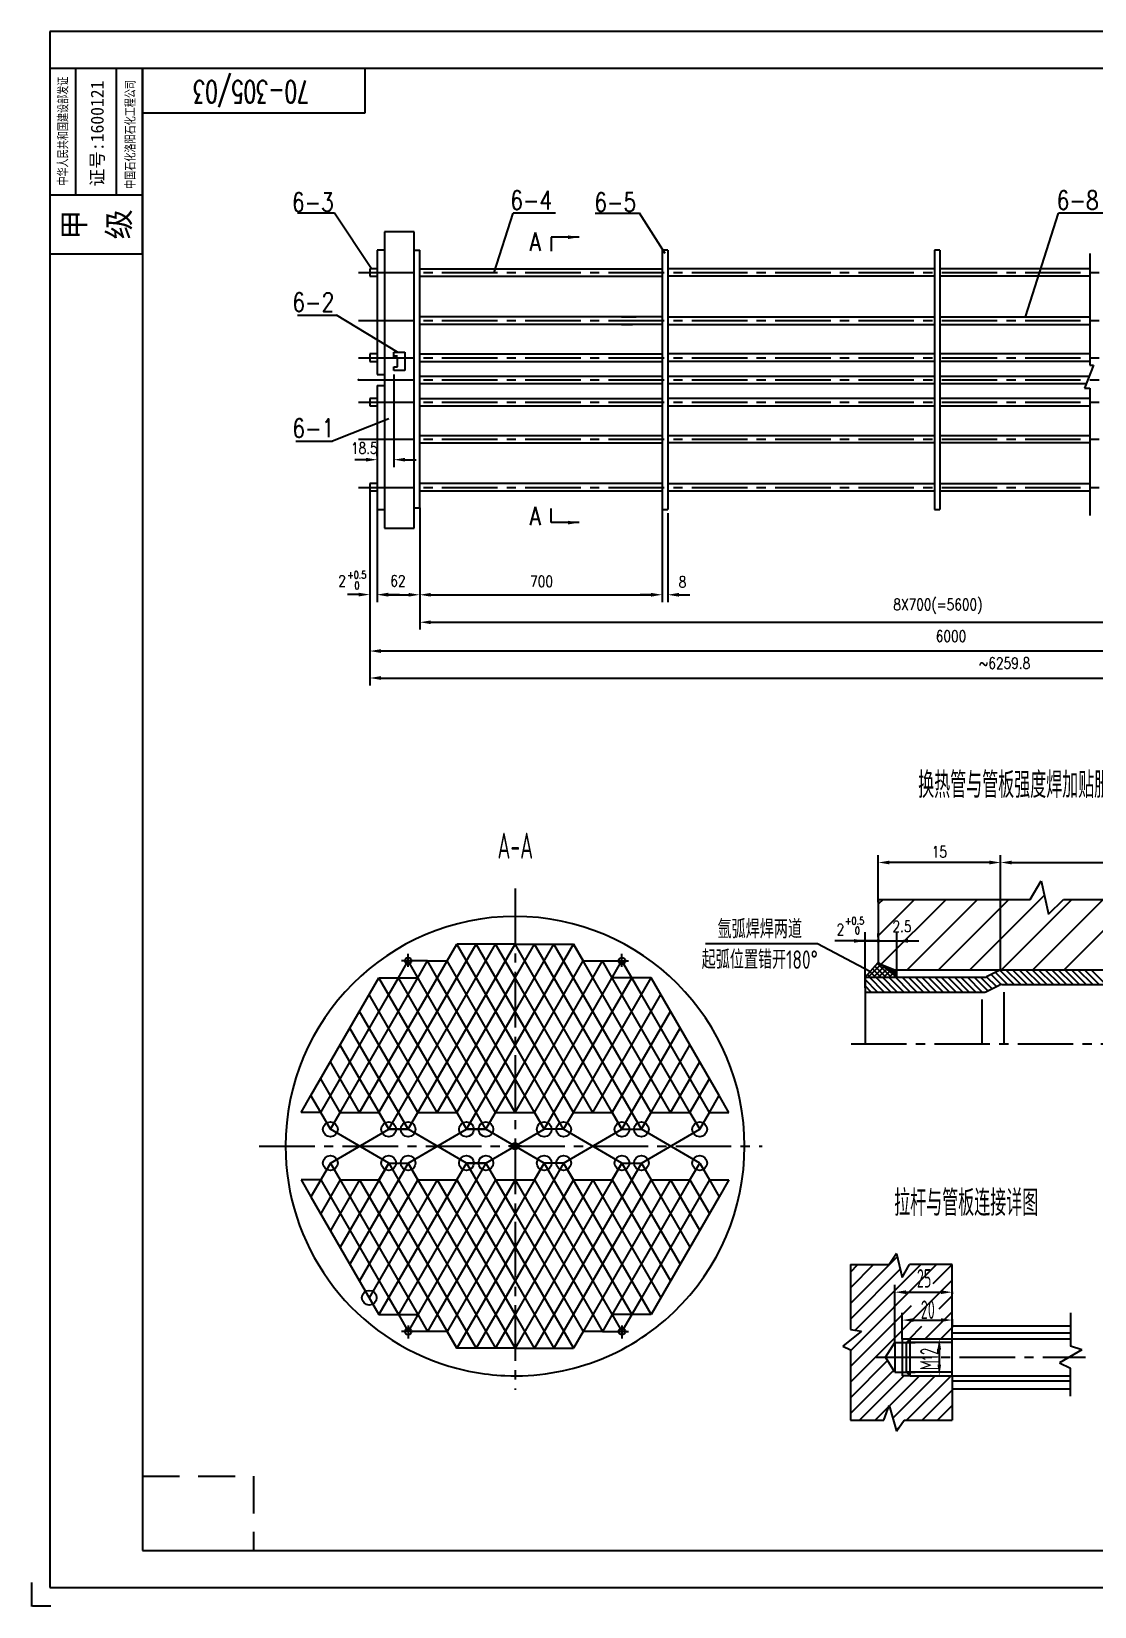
# Model space of a CAD drawing. Extents: x 61 to 809, y -2159 to 728.
# Drawn here: x 61.3 to 348.4, y -2159.3 to -1734.2 of the extents above; entities that cross this region are included whole.
import ezdxf
from ezdxf.enums import TextEntityAlignment as Align

# ---------------------------------------------------------------- set-up
doc = ezdxf.new("R2010")
doc.units = 0
doc.header["$LTSCALE"] = 20
doc.header["$MEASUREMENT"] = 0
for name, pattern in [('CENTER2', [1.125, 0.75, -0.125, 0.125, -0.125]), ('CENTERX2', [4, 2.5, -0.5, 0.5, -0.5]), ('DASHDOT', [1, 0.5, -0.25, 0, -0.25]), ('HIDDENX2', [0.75, 0.5, -0.25])]:
    doc.linetypes.add(name, pattern=pattern)
doc.layers.get('0').update_dxf_attribs({"linetype": 'CONTINUOUS'})
doc.layers.get('DEFPOINTS').update_dxf_attribs({"linetype": 'CONTINUOUS'})
for name, color, linetype in [('0010001001', 1, 'CONTINUOUS'), ('0010001002', 4, 'CENTERX2'), ('0010001004', 7, 'DASHDOT'), ('0140001001', 1, 'CONTINUOUS'), ('red', 1, 'CONTINUOUS'), ('TEXT', 3, 'CONTINUOUS'), ('THICK', 1, 'CONTINUOUS'), ('THIN', 7, 'CONTINUOUS'), ('WHITE', 7, 'CONTINUOUS'), ('YE', 2, 'CONTINUOUS')]:
    doc.layers.add(name, color=color, linetype=linetype)
doc.styles.add('CORPORATION', font='SIMHEI.TTF')
doc.styles.add('HZ', font='ascii', dxfattribs={"width": 0.65, "bigfont": 'lytxt'})
doc.styles.add('XW', font='romans', dxfattribs={"width": 0.8})
doc.dimstyles.new('1', dxfattribs={"dimtxt": 3, "dimasz": 3, "dimexe": 2, "dimexo": 0, "dimgap": 1, "dimtad": 0, "dimdec": 1, "dimzin": 0, "dimdsep": 46, "dimtxsty": 'XW', "dimcen": 0.1, "dimclrd": 7, "dimclre": 7, "dimclrt": 3, "dimadec": 0, "dimazin": 0, "dimtfac": 1, "dimtdec": 1, "dimtofl": 0, "dimtmove": 2, "dimatfit": 3, "dimfxl": 0, "dimtvp": 1.333333, "dimtolj": 1, "dimtzin": 0, "dimarcsym": 0})
doc.dimstyles.new('DIM1', dxfattribs={"dimtxt": 3, "dimasz": 3, "dimexe": 2, "dimexo": 1, "dimgap": 1, "dimtad": 0, "dimdec": 4, "dimzin": 0, "dimdsep": 46, "dimtxsty": 'XW', "dimcen": 2, "dimclrd": 7, "dimclre": 7, "dimclrt": 3, "dimadec": 0, "dimazin": 0, "dimtfac": 0.666667, "dimtdec": 4, "dimtofl": 0, "dimtmove": 2, "dimatfit": 3, "dimfxl": 0, "dimtvp": 1.333333, "dimtolj": 1, "dimtzin": 0, "dimarcsym": 0})
doc.dimstyles.new('DIM11', dxfattribs={"dimtxt": 3, "dimasz": 3, "dimexe": 2, "dimexo": 1, "dimgap": 1, "dimtad": 0, "dimdec": 3, "dimzin": 0, "dimdsep": 46, "dimtxsty": 'XW', "dimcen": 0, "dimclrd": 7, "dimclre": 7, "dimclrt": 3, "dimadec": 0, "dimazin": 0, "dimtfac": 0.666667, "dimtdec": 3, "dimtix": 1, "dimtofl": 0, "dimtmove": 2, "dimatfit": 3, "dimfxl": 0, "dimtvp": 1.333333, "dimtolj": 1, "dimtzin": 0, "dimarcsym": 0})

# ---------------------------------------------------------------- blocks, each defined once
blk = doc.blocks.new('*D14')
at = {"layer": 'DEFPOINTS', "color": 0}
for p in [(495.66, -1828.21), (152.66, -1894.04), (495.66, -1908.68)]:
    blk.add_point(p, dxfattribs=at)
at = {"layer": 'THICK', "color": 7, "lineweight": -2}
for p, q in [((495.66, -1828.21), (495.66, -1910.68)), ((152.66, -1894.04), (152.66, -1910.68)), ((155.66, -1908.68), (492.66, -1908.68))]:
    blk.add_line(p, q, dxfattribs=at)
at = {"layer": 'THICK', "color": 7}
for points in [[(155.66, -1908.18), (155.66, -1909.18), (152.66, -1908.68)], [(492.66, -1908.18), (492.66, -1909.18), (495.66, -1908.68)]]:
    blk.add_solid(points, dxfattribs=at)
at = {"layer": 'THICK', "color": 3, "insert": (324.16, -1904.68), "char_height": 3, "attachment_point": 5, "style": 'XW'}
blk.add_mtext('\\A1;~6259.8', dxfattribs=at)
blk = doc.blocks.new('*D15')
at = {"layer": 'DEFPOINTS', "color": 0}
for p in [(466.66, -1860.21), (152.66, -1873.19), (152.66, -1901.4)]:
    blk.add_point(p, dxfattribs=at)
at = {"layer": 'THICK', "color": 7, "lineweight": -2}
for p, q in [((466.66, -1860.21), (466.66, -1903.4)), ((152.66, -1873.19), (152.66, -1903.4)), ((463.66, -1901.4), (155.66, -1901.4))]:
    blk.add_line(p, q, dxfattribs=at)
at = {"layer": 'THICK', "color": 7}
for points in [[(155.66, -1900.9), (155.66, -1901.9), (152.66, -1901.4)], [(463.66, -1900.9), (463.66, -1901.9), (466.66, -1901.4)]]:
    blk.add_solid(points, dxfattribs=at)
at = {"layer": 'THICK', "color": 3, "insert": (309.66, -1897.4), "char_height": 3, "attachment_point": 5, "style": 'XW'}
blk.add_mtext('\\A1;6000', dxfattribs=at)
blk = doc.blocks.new('*D16')
at = {"layer": 'DEFPOINTS', "color": 0}
for p in [(159.16, -1825.71), (154.66, -1849.75), (154.66, -1849.81)]:
    blk.add_point(p, dxfattribs=at)
at = {"layer": 'THICK', "color": 7, "lineweight": -2}
for p, q in [((159.16, -1826.71), (159.16, -1851.75)), ((154.66, -1848.81), (154.66, -1847.75)), ((151.66, -1849.75), (148.66, -1849.75)), ((162.16, -1849.75), (165.16, -1849.75))]:
    blk.add_line(p, q, dxfattribs=at)
at = {"layer": 'THICK', "color": 7}
for points in [[(151.66, -1849.25), (151.66, -1850.25), (154.66, -1849.75)], [(162.16, -1849.25), (162.16, -1850.25), (159.16, -1849.75)]]:
    blk.add_solid(points, dxfattribs=at)
at = {"layer": 'THICK', "color": 3, "insert": (151.19, -1846.64), "char_height": 3, "attachment_point": 5, "style": 'XW'}
blk.add_mtext('\\A1;18.5', dxfattribs=at)
blk = doc.blocks.new('*D17')
at = {"layer": 'DEFPOINTS', "color": 0}
for p in [(166.16, -1862.71), (231.66, -1863.21), (231.66, -1886.21)]:
    blk.add_point(p, dxfattribs=at)
at = {"layer": 'THIN', "color": 7, "lineweight": -2}
for p, q in [((166.16, -1862.71), (166.16, -1888.21)), ((231.66, -1863.21), (231.66, -1888.21)), ((169.16, -1886.21), (228.66, -1886.21))]:
    blk.add_line(p, q, dxfattribs=at)
at = {"layer": 'THIN', "color": 7}
for points in [[(169.16, -1885.71), (169.16, -1886.71), (166.16, -1886.21)], [(228.66, -1885.71), (228.66, -1886.71), (231.66, -1886.21)]]:
    blk.add_solid(points, dxfattribs=at)
at = {"layer": 'THIN', "color": 3, "insert": (199.08, -1882.6), "char_height": 3, "attachment_point": 5, "style": 'XW'}
blk.add_mtext('\\A1;700', dxfattribs=at)
blk = doc.blocks.new('*D18')
at = {"layer": 'DEFPOINTS', "color": 0}
for p in [(152.66, -1858.21), (154.66, -1863.21), (152.66, -1886.16)]:
    blk.add_point(p, dxfattribs=at)
at = {"layer": 'THIN', "color": 7, "lineweight": -2}
for p, q in [((152.66, -1858.21), (152.66, -1888.16)), ((154.66, -1863.21), (154.66, -1888.16)), ((149.66, -1886.16), (146.66, -1886.16)), ((157.66, -1886.16), (160.66, -1886.16))]:
    blk.add_line(p, q, dxfattribs=at)
at = {"layer": 'THIN', "color": 7}
for points in [[(149.66, -1885.66), (149.66, -1886.66), (152.66, -1886.16)], [(157.66, -1885.66), (157.66, -1886.66), (154.66, -1886.16)]]:
    blk.add_solid(points, dxfattribs=at)
at = {"layer": 'THIN', "color": 3, "insert": (145.19, -1882.47), "char_height": 3, "attachment_point": 5, "style": 'XW'}
blk.add_mtext('\\A1;2', dxfattribs=at)
blk = doc.blocks.new('*D19')
at = {"layer": 'DEFPOINTS', "color": 0}
for p in [(154.66, -1863.21), (166.16, -1862.71), (166.16, -1886.21)]:
    blk.add_point(p, dxfattribs=at)
at = {"layer": 'THIN', "color": 7, "lineweight": -2}
for p, q in [((154.66, -1863.21), (154.66, -1888.21)), ((166.16, -1862.71), (166.16, -1888.21)), ((157.66, -1886.21), (163.16, -1886.21))]:
    blk.add_line(p, q, dxfattribs=at)
at = {"layer": 'THIN', "color": 7}
for points in [[(157.66, -1885.71), (157.66, -1886.71), (154.66, -1886.21)], [(163.16, -1885.71), (163.16, -1886.71), (166.16, -1886.21)]]:
    blk.add_solid(points, dxfattribs=at)
at = {"layer": 'THIN', "color": 3, "insert": (160.28, -1882.47), "char_height": 3, "attachment_point": 5, "style": 'XW'}
blk.add_mtext('\\A1;62', dxfattribs=at)
blk = doc.blocks.new('*D3')
at = {"layer": 'DEFPOINTS', "color": 0}
for p in [(446.66, -1884.32), (166.16, -1888.21), (446.66, -1893.63)]:
    blk.add_point(p, dxfattribs=at)
at = {"layer": 'THIN', "color": 7, "lineweight": -2}
for p, q in [((446.66, -1884.32), (446.66, -1895.63)), ((166.16, -1888.21), (166.16, -1895.63)), ((169.16, -1893.63), (443.66, -1893.63))]:
    blk.add_line(p, q, dxfattribs=at)
at = {"layer": 'THIN', "color": 7}
for points in [[(169.16, -1893.13), (169.16, -1894.13), (166.16, -1893.63)], [(443.66, -1893.13), (443.66, -1894.13), (446.66, -1893.63)]]:
    blk.add_solid(points, dxfattribs=at)
at = {"layer": 'THIN', "color": 3, "insert": (306.12, -1889.34), "char_height": 3, "attachment_point": 5, "style": 'XW'}
blk.add_mtext('\\A1;8X700(=5600)', dxfattribs=at)
blk = doc.blocks.new('*D4')
at = {"color": 7, "linetype": 'Continuous', "lineweight": -2}
for p, q in [((290.03, -1969.17), (290.03, -1956.48)), ((320.03, -1958.48), (293.03, -1958.48)), ((323.03, -1967.44), (323.03, -1956.48))]:
    blk.add_line(p, q, dxfattribs=at)
at = {"color": 7, "linetype": 'Continuous'}
for points in [[(293.03, -1957.98), (293.03, -1958.98), (290.03, -1958.48)], [(320.03, -1957.98), (320.03, -1958.98), (323.03, -1958.48)]]:
    blk.add_solid(points, dxfattribs=at)
at = {"layer": 'DEFPOINTS', "color": 0, "linetype": 'Continuous'}
for p in [(290.03, -1958.48), (290.03, -1970.17), (323.03, -1968.44)]:
    blk.add_point(p, dxfattribs=at)
at = {"color": 3, "linetype": 'Continuous', "insert": (306.53, -1955.6), "char_height": 3, "attachment_point": 5, "style": 'XW'}
blk.add_mtext('\\A1;15', dxfattribs=at)
blk = doc.blocks.new('*D5')
at = {"color": 7, "linetype": 'Continuous', "lineweight": -2}
for p, q in [((323.03, -1967.44), (323.03, -1956.48)), ((326.03, -1958.48), (382.03, -1958.48)), ((385.03, -1967.44), (385.03, -1956.48))]:
    blk.add_line(p, q, dxfattribs=at)
at = {"color": 7, "linetype": 'Continuous'}
for points in [[(326.03, -1957.98), (326.03, -1958.98), (323.03, -1958.48)], [(382.03, -1957.98), (382.03, -1958.98), (385.03, -1958.48)]]:
    blk.add_solid(points, dxfattribs=at)
at = {"layer": 'DEFPOINTS', "color": 0, "linetype": 'Continuous'}
for p in [(385.03, -1958.48), (323.03, -1968.44), (385.03, -1968.44)]:
    blk.add_point(p, dxfattribs=at)
blk = doc.blocks.new('*D22')
at = {"layer": 'DEFPOINTS', "color": 0}
for p in [(231.66, -1863.21), (233.16, -1863.21), (231.66, -1886.21)]:
    blk.add_point(p, dxfattribs=at)
at = {"layer": 'THIN', "color": 7, "lineweight": -2}
for p, q in [((231.66, -1864.21), (231.66, -1888.21)), ((233.16, -1864.21), (233.16, -1888.21)), ((228.66, -1886.21), (225.66, -1886.21)), ((236.16, -1886.21), (239.16, -1886.21))]:
    blk.add_line(p, q, dxfattribs=at)
at = {"layer": 'THIN', "color": 7}
for points in [[(228.66, -1885.71), (228.66, -1886.71), (231.66, -1886.21)], [(236.16, -1885.71), (236.16, -1886.71), (233.16, -1886.21)]]:
    blk.add_solid(points, dxfattribs=at)
at = {"layer": 'THIN', "color": 3, "insert": (237.15, -1882.75), "char_height": 3, "attachment_point": 5, "style": 'XW'}
blk.add_mtext('\\A1;8', dxfattribs=at)
blk = doc.blocks.new('A$C767E1CDE')
for p, q in [((7, 15.92), (7, 50)), ((18, 15.92), (18, 50)), ((0, 15.92), (25, 15.92))]:
    blk.add_line(p, q)
blk.add_lwpolyline([(25, 50), (0, 50), (0, 0), (25, 0)], close=True)
at = {"style": 'CORPORATION', "width": 0.7}
for s, p in [('中华人民共和国建设部发证', (4.7, 18.42)), ('中国石化洛阳石化工程公司', (22.87, 17.52))]:
    blk.add_text(s, height=2.5, rotation=90, dxfattribs=at).set_placement(p)
at = {"style": 'CORPORATION'}
for s, height, p in [('证号:1600121', 3.5, (14.49, 18.16)), ('甲', 6, (9.47, 3.74)), ('级', 6, (21.58, 3.87))]:
    blk.add_text(s, height=height, rotation=90, dxfattribs=at).set_placement(p)
blk = doc.blocks.new('章')
blk.add_blockref('A$C767E1CDE', (-25, -50))

msp = doc.modelspace()

# ---------------------------------------------------------------- linework, layer by layer
at = {"color": 7, "linetype": 'ByBlock'}
for p, q in [((155.1587, -2025.95542), (181.4087, -1980.48909)), ((157.7837, -2030.50205), (186.6587, -1980.48909)), ((163.0337, -2030.50205), (191.9087, -1980.48909)), ((173.5337, -1985.03572), (176.1587, -1980.48909)), ((191.9087, -2007.76889), (176.1587, -1980.48909)), ((191.9087, -1998.67562), (181.4087, -1980.48909)), ((191.9087, -1989.58235), (186.6587, -1980.48909)), ((191.9087, -2007.76889), (207.6587, -1980.48909)), ((191.9087, -1998.67562), (202.4087, -1980.48909)), ((220.7837, -2030.50205), (191.9087, -1980.48909)), ((191.9087, -1989.58235), (197.1587, -1980.48909)), ((226.0337, -2030.50205), (197.1587, -1980.48909)), ((228.6587, -2025.95542), (202.4087, -1980.48909)), ((210.2837, -1985.03572), (207.6587, -1980.48909)), ((283.438, -1979.64713), (278.29984, -1979.64713)), ((290.02884, -1979.64713), (284.02884, -1979.64713)), ((290.02884, -1978.64713), (290.02884, -1977.64713)), ((295.02884, -1979.64713), (298.02884, -1979.64713)), ((298.00848, -1979.64713), (301.00848, -1979.64713)), ((149.9087, -2025.95542), (173.5337, -1985.03572)), ((160.4087, -1989.58235), (163.0337, -1985.03572)), ((186.6587, -2025.95542), (163.0337, -1985.03572)), ((168.2837, -1985.03572), (163.0337, -1985.03572)), ((170.9087, -1989.58235), (168.2837, -1985.03572)), ((191.9087, -2016.86215), (173.5337, -1985.03572)), ((191.9087, -2016.86215), (210.2837, -1985.03572)), ((197.1587, -2025.95542), (220.7837, -1985.03572)), ((233.9087, -2025.95542), (210.2837, -1985.03572)), ((212.9087, -1989.58235), (215.5337, -1985.03572)), ((215.5337, -1985.03572), (220.7837, -1985.03572)), ((223.4087, -1989.58235), (220.7837, -1985.03572)), ((144.6587, -2025.95542), (165.6587, -1989.58235)), ((176.1587, -2025.95542), (155.1587, -1989.58235)), ((157.7837, -1994.12899), (160.4087, -1989.58235)), ((184.0337, -2030.50205), (160.4087, -1989.58235)), ((191.9087, -2025.95542), (170.9087, -1989.58235)), ((170.9087, -2025.95542), (191.9087, -1989.58235)), ((212.9087, -2025.95542), (191.9087, -1989.58235)), ((191.9087, -2025.95542), (212.9087, -1989.58235)), ((199.7837, -2030.50205), (223.4087, -1989.58235)), ((207.6587, -2025.95542), (228.6587, -1989.58235)), ((239.1587, -2025.95542), (218.1587, -1989.58235)), ((226.0337, -1994.12899), (223.4087, -1989.58235)), ((139.4087, -2025.95542), (157.7837, -1994.12899)), ((170.9087, -2025.95542), (152.5337, -1994.12899)), ((212.9087, -2025.95542), (231.2837, -1994.12899)), ((244.4087, -2025.95542), (226.0337, -1994.12899)), ((165.6587, -2025.95542), (149.9087, -1998.67562)), ((176.1587, -2025.95542), (191.9087, -1998.67562)), ((207.6587, -2025.95542), (191.9087, -1998.67562)), ((218.1587, -2025.95542), (233.9087, -1998.67562)), ((163.0337, -2030.50205), (147.2837, -2003.22225)), ((220.7837, -2030.50205), (236.5337, -2003.22225)), ((157.7837, -2030.50205), (144.6587, -2007.76889)), ((178.7837, -2030.50205), (191.9087, -2007.76889)), ((205.0337, -2030.50205), (191.9087, -2007.76889)), ((226.0337, -2030.50205), (239.1587, -2007.76889)), ((149.9087, -2025.95542), (142.0337, -2012.31552)), ((233.9087, -2025.95542), (241.7837, -2012.31552)), ((144.6587, -2025.95542), (139.4087, -2016.86215)), ((184.0337, -2030.50205), (191.9087, -2016.86215)), ((199.7837, -2030.50205), (191.9087, -2016.86215)), ((239.1587, -2025.95542), (244.4087, -2016.86215)), ((139.4087, -2025.95542), (136.7837, -2021.40879)), ((244.4087, -2025.95542), (247.0337, -2021.40879)), ((157.7837, -2039.59532), (142.0337, -2030.50205)), ((142.0337, -2039.59532), (157.7837, -2030.50205)), ((178.7837, -2039.59532), (163.0337, -2030.50205)), ((163.0337, -2039.59532), (178.7837, -2030.50205)), ((199.7837, -2039.59532), (184.0337, -2030.50205)), ((184.0337, -2039.59532), (199.7837, -2030.50205)), ((220.7837, -2039.59532), (205.0337, -2030.50205)), ((205.0337, -2039.59532), (220.7837, -2030.50205)), ((241.7837, -2039.59532), (226.0337, -2030.50205)), ((226.0337, -2039.59532), (241.7837, -2030.50205)), ((157.7837, -2039.59532), (144.6587, -2062.32849)), ((163.0337, -2039.59532), (147.2837, -2066.87512)), ((157.7837, -2039.59532), (186.6587, -2089.60829)), ((184.0337, -2039.59532), (160.4087, -2080.51502)), ((163.0337, -2039.59532), (191.9087, -2089.60829)), ((178.7837, -2039.59532), (191.9087, -2062.32849)), ((205.0337, -2039.59532), (191.9087, -2062.32849)), ((220.7837, -2039.59532), (191.9087, -2089.60829)), ((226.0337, -2039.59532), (197.1587, -2089.60829)), ((199.7837, -2039.59532), (223.4087, -2080.51502)), ((205.0337, -2039.59532), (228.6587, -2080.51502)), ((220.7837, -2039.59532), (236.5337, -2066.87512)), ((226.0337, -2039.59532), (239.1587, -2062.32849)), ((139.4087, -2044.14195), (136.7837, -2048.68859)), ((144.6587, -2044.14195), (139.4087, -2053.23522)), ((139.4087, -2044.14195), (157.7837, -2075.96839)), ((149.9087, -2044.14195), (142.0337, -2057.78185)), ((144.6587, -2044.14195), (165.6587, -2080.51502)), ((149.9087, -2044.14195), (149.9087, -2044.14195)), ((149.9087, -2044.14195), (173.5337, -2085.06165)), ((165.6587, -2044.14195), (149.9087, -2071.42175)), ((170.9087, -2044.14195), (152.5337, -2075.96839)), ((176.1587, -2044.14195), (155.1587, -2080.51502)), ((155.1587, -2044.14195), (181.4087, -2089.60829)), ((186.6587, -2044.14195), (163.0337, -2085.06165)), ((170.9087, -2044.14195), (191.9087, -2080.51502)), ((191.9087, -2044.14195), (170.9087, -2080.51502)), ((176.1587, -2044.14195), (191.9087, -2071.42175)), ((186.6587, -2044.14195), (191.9087, -2053.23522)), ((197.1587, -2044.14195), (191.9087, -2053.23522)), ((207.6587, -2044.14195), (191.9087, -2071.42175)), ((191.9087, -2044.14195), (212.9087, -2080.51502)), ((212.9087, -2044.14195), (191.9087, -2080.51502)), ((197.14482, -2044.14195), (220.7837, -2085.06165)), ((228.6587, -2044.14195), (202.4087, -2089.60829)), ((233.9087, -2044.14195), (210.2837, -2085.06165)), ((212.9087, -2044.14195), (231.2837, -2075.96839)), ((218.1587, -2044.14195), (233.9087, -2071.42175)), ((239.1587, -2044.14195), (218.1587, -2080.51502)), ((244.4087, -2044.14195), (226.0337, -2075.96839)), ((233.9087, -2044.14195), (241.7837, -2057.78185)), ((239.1587, -2044.14195), (244.4087, -2053.23522)), ((244.4087, -2044.14195), (247.0337, -2048.68859)), ((191.9087, -2053.23522), (173.5337, -2085.06165)), ((191.9087, -2053.23522), (210.2837, -2085.06165)), ((191.9087, -2062.32849), (176.1587, -2089.60829)), ((191.9087, -2062.32849), (207.6587, -2089.60829)), ((191.9087, -2071.42175), (181.4087, -2089.60829)), ((191.9087, -2071.42175), (202.4087, -2089.60829)), ((157.7837, -2075.96839), (160.4087, -2080.51502)), ((226.0337, -2075.96839), (223.4087, -2080.51502)), ((160.4087, -2080.51502), (163.0337, -2085.06165)), ((170.9087, -2080.51502), (168.2837, -2085.06165)), ((186.6587, -2089.60829), (191.9087, -2080.51502)), ((197.1587, -2089.60829), (191.9087, -2080.51502)), ((212.9087, -2080.51502), (215.5337, -2085.06165)), ((223.4087, -2080.51502), (220.7837, -2085.06165)), ((168.2837, -2085.06165), (163.0337, -2085.06165)), ((173.5337, -2085.06165), (168.2837, -2085.06165)), ((173.5337, -2085.06165), (176.1587, -2089.60829)), ((210.2837, -2085.06165), (207.6587, -2089.60829)), ((215.5337, -2085.06165), (220.7837, -2085.06165))]:
    msp.add_line(p, q, dxfattribs=at)
at = {"color": 0}
for p, q in [((291.60056, -1993.43722), (287.60056, -1989.43722)), ((293.36832, -1993.43722), (289.36832, -1989.43722)), ((295.13609, -1993.43722), (291.13609, -1989.43722)), ((296.90386, -1993.43722), (292.90386, -1989.43722)), ((298.67162, -1993.43722), (294.67162, -1989.43722)), ((300.43939, -1993.43722), (296.43939, -1989.43722)), ((302.20716, -1993.43722), (298.20716, -1989.43722)), ((303.97492, -1993.43722), (299.97492, -1989.43722)), ((305.74269, -1993.43722), (301.74269, -1989.43722)), ((307.51046, -1993.43722), (303.51046, -1989.43722)), ((309.27822, -1993.43722), (305.27822, -1989.43722)), ((311.04599, -1993.43722), (307.04599, -1989.43722)), ((312.81376, -1993.43722), (308.81376, -1989.43722)), ((314.58153, -1993.43722), (310.58153, -1989.43722)), ((316.34929, -1993.43722), (312.34929, -1989.43722)), ((318.11706, -1993.43722), (314.11706, -1989.43722)), ((319.5995, -1993.15189), (315.88483, -1989.43722)), ((320.77801, -1992.56263), (317.65259, -1989.43722)), ((321.95652, -1991.97338), (319.28985, -1989.30671)), ((323.20134, -1991.45043), (320.46836, -1988.71746)), ((324.95589, -1991.43722), (321.64687, -1988.1282)), ((326.72366, -1991.43722), (322.82541, -1987.53897)), ((328.49143, -1991.43722), (324.49143, -1987.43722)), ((330.25919, -1991.43722), (326.25919, -1987.43722)), ((332.02696, -1991.43722), (328.02696, -1987.43722)), ((333.79473, -1991.43722), (329.79473, -1987.43722)), ((335.5625, -1991.43722), (331.5625, -1987.43722)), ((337.33026, -1991.43722), (333.33026, -1987.43722)), ((339.09803, -1991.43722), (335.09803, -1987.43722)), ((340.8658, -1991.43722), (336.8658, -1987.43722)), ((342.63356, -1991.43722), (338.63356, -1987.43722)), ((344.40133, -1991.43722), (340.40133, -1987.43722)), ((346.1691, -1991.43722), (342.1691, -1987.43722)), ((347.93686, -1991.43722), (343.93686, -1987.43722)), ((349.70463, -1991.43722), (345.70463, -1987.43722)), ((351.4724, -1991.43722), (347.4724, -1987.43722)), ((289.83279, -1993.43722), (286.438, -1990.04243)), ((288.06502, -1993.43722), (286.438, -1991.8102))]:
    msp.add_line(p, q, dxfattribs=at)
at = {"color": 7, "linetype": 'ByBlock'}
for points in [[(283.438, -1979.14713), (283.438, -1980.14713), (286.438, -1979.64713)], [(298.00848, -1979.14713), (298.00848, -1980.14713), (295.00848, -1979.64713)]]:
    msp.add_solid(points, dxfattribs=at)
at = {"layer": '0010001001', "color": 7}
for p, q in [((323.02884, -1987.31222), (323.02884, -1956.47521)), ((331.02884, -1968.43722), (334.02884, -1963.43722)), ((334.02884, -1963.43722), (336.02884, -1972.43722)), ((314.774, -1987.43722), (334.89159, -1967.31963)), ((290.02884, -1968.43722), (331.02884, -1968.43722)), ((291.3476, -1968.43722), (290.02884, -1969.75598)), ((290.02884, -1978.24126), (299.83288, -1968.43722)), ((308.31816, -1968.43722), (290.74513, -1986.01025)), ((297.80344, -1987.43722), (316.80344, -1968.43722)), ((325.28872, -1968.43722), (306.28872, -1987.43722)), ((342.25928, -1968.43722), (323.25928, -1987.43722)), ((331.74456, -1987.43722), (350.74456, -1968.43722)), ((336.02884, -1972.43722), (340.02884, -1968.43722)), ((340.02884, -1968.43722), (390.02884, -1968.43722)), ((359.22985, -1968.43722), (340.22985, -1987.43722)), ((286.438, -1992.31222), (286.438, -1977.31222)), ((295.02884, -1989.31222), (295.02884, -1977.31222)), ((287.10699, -1988.692), (287.85221, -1989.43722)), ((290.722, -1985.99175), (287.27653, -1989.43722)), ((289.26643, -1989.43722), (287.77598, -1987.94678)), ((288.44498, -1987.20156), (290.68064, -1989.43722)), ((288.69074, -1989.43722), (291.50767, -1986.62029)), ((292.09485, -1989.43722), (289.11397, -1986.45633)), ((289.71697, -1985.64513), (293.50907, -1989.43722)), ((292.29335, -1987.24883), (290.10495, -1989.43722)), ((291.51917, -1989.43722), (293.07902, -1987.87737)), ((293.86469, -1988.50591), (292.93338, -1989.43722)), ((294.3476, -1989.43722), (294.65037, -1989.13445)), ((294.92328, -1989.43722), (294.50106, -1989.015))]:
    msp.add_line(p, q, dxfattribs=at)
at = {"layer": '0010001001', "color": 1}
for p, q in [((290.02884, -1968.43722), (290.02884, -1985.43722)), ((286.438, -1989.43722), (290.02884, -1985.43722)), ((286.438, -1989.43722), (318.79277, -1989.43722)), ((286.438, -1989.43722), (286.438, -2007.43722)), ((290.02884, -1985.43722), (295.02884, -1989.43722)), ((292.52884, -1987.43722), (388.02884, -1987.43722)), ((322.81769, -1987.54279), (319.23998, -1989.33165)), ((286.438, -1993.43722), (318.79277, -1993.43722)), ((319.23998, -1993.33165), (322.691, -1991.60614)), ((323.40654, -1991.43722), (385.54439, -1991.43722)), ((324.02884, -2007.43722), (324.02884, -1993.43722)), ((318.02884, -1995.43722), (318.02884, -2007.43722))]:
    msp.add_line(p, q, dxfattribs=at)
at = {"layer": '0010001001'}
for p, q in [((191.9087, -1980.48909), (176.1587, -1980.48909)), ((191.9087, -1980.48909), (207.6587, -1980.48909)), ((207.6587, -1980.48909), (210.2837, -1985.03572)), ((165.6587, -1989.58235), (168.2837, -1985.03572)), ((165.6587, -1989.58235), (168.2837, -1985.03572)), ((210.2837, -1985.03572), (215.5337, -1985.03572)), ((218.1587, -1989.58235), (215.5337, -1985.03572)), ((136.7837, -2021.40879), (155.1587, -1989.58235)), ((155.1587, -1989.58235), (165.6587, -1989.58235)), ((160.4087, -1989.58235), (165.6587, -1989.58235)), ((228.6587, -1989.58235), (218.1587, -1989.58235)), ((247.0337, -2021.40879), (228.6587, -1989.58235)), ((142.0337, -2030.50205), (139.4087, -2025.95542)), ((142.0337, -2030.50205), (144.6587, -2025.95542)), ((241.7837, -2030.50205), (244.4087, -2025.95542)), ((163.0337, -2030.50205), (157.7837, -2030.50205)), ((184.0337, -2030.50205), (178.7837, -2030.50205)), ((184.0337, -2030.50205), (178.7837, -2030.50205)), ((205.0337, -2030.50205), (199.7837, -2030.50205)), ((220.7837, -2030.50205), (226.0337, -2030.50205)), ((142.0337, -2039.59532), (136.7837, -2048.68859)), ((142.0337, -2039.59532), (144.6587, -2044.14195)), ((184.0337, -2039.59532), (178.7837, -2039.59532)), ((199.7837, -2039.59532), (197.1587, -2044.14195)), ((205.0337, -2039.59532), (199.7837, -2039.59532)), ((220.7837, -2039.59532), (226.0337, -2039.59532)), ((241.7837, -2039.59532), (244.4087, -2044.14195)), ((244.4087, -2044.14195), (247.0337, -2048.68859)), ((136.7837, -2048.68859), (155.1587, -2080.51502)), ((247.0337, -2048.68859), (228.6587, -2080.51502)), ((155.1587, -2080.51502), (165.6587, -2080.51502)), ((160.4087, -2080.51502), (165.6587, -2080.51502)), ((165.6587, -2080.51502), (168.2837, -2085.06165)), ((165.6587, -2080.51502), (168.2837, -2085.06165)), ((218.1587, -2080.51502), (215.5337, -2085.06165)), ((218.1587, -2080.51502), (215.5337, -2085.06165)), ((223.4087, -2080.51502), (218.1587, -2080.51502)), ((228.6587, -2080.51502), (218.1587, -2080.51502)), ((191.9087, -2089.60829), (176.1587, -2089.60829)), ((191.9087, -2089.60829), (207.6587, -2089.60829))]:
    msp.add_line(p, q, dxfattribs=at)
for centre, radius in [((163.01673, -1985.03572), 0.9), ((220.80067, -1985.03572), 0.9), ((142.0337, -2030.50205), 1.995), ((157.7837, -2030.50205), 1.995), ((163.0337, -2030.50205), 1.995), ((178.7837, -2030.50205), 1.995), ((184.0337, -2030.50205), 1.995), ((199.7837, -2030.50205), 1.995), ((205.0337, -2030.50205), 1.995), ((220.7837, -2030.50205), 1.995), ((226.0337, -2030.50205), 1.995), ((241.7837, -2030.50205), 1.995), ((191.89173, -2035.04869), 0.9), ((142.0337, -2039.59532), 1.995), ((157.7837, -2039.59532), 1.995), ((163.0337, -2039.59532), 1.995), ((178.7837, -2039.59532), 1.995), ((184.0337, -2039.59532), 1.995), ((199.7837, -2039.59532), 1.995), ((205.0337, -2039.59532), 1.995), ((220.7837, -2039.59532), 1.995), ((226.0337, -2039.59532), 1.995), ((241.7837, -2039.59532), 1.995), ((152.5337, -2075.96839), 1.995), ((163.01673, -2085.06165), 0.9), ((220.80067, -2085.06165), 0.9)]:
    msp.add_circle(centre, radius, dxfattribs=at)
for start, end in [(0, 180), (180, 251.1809366), (267.4446412, 0), (251.1809366, 267.4446412)]:
    msp.add_arc((191.9087, -2035.04869), 62, start, end, dxfattribs=at)
at = {"layer": '0010001001', "color": 1}
for centre, radius, start, end in [((318.79277, -1988.43722), 1, 270, 296.5650512), ((323.2649, -1988.43722), 1, 90, 116.5650512), ((318.79277, -1992.43722), 1, 270, 296.5650512), ((323.40654, -1993.03722), 1.6, 90, 116.5650512)]:
    msp.add_arc(centre, radius, start, end, dxfattribs=at)
at = {"layer": '0010001002'}
for p, q in [((164.82002, -1985.03572), (161.24919, -1985.03572)), ((163.0337, -1986.61448), (163.0337, -1983.10447)), ((218.99739, -1985.03572), (222.56821, -1985.03572)), ((220.7837, -1986.61448), (220.7837, -1983.10447)), ((193.69502, -2035.04869), (190.12419, -2035.04869)), ((191.9087, -2033.46992), (191.9087, -2036.97993)), ((164.82002, -2085.06165), (161.24919, -2085.06165)), ((163.0337, -2083.48289), (163.0337, -2086.9929)), ((218.99739, -2085.06165), (222.56821, -2085.06165)), ((220.7837, -2083.48289), (220.7837, -2086.9929))]:
    msp.add_line(p, q, dxfattribs=at)
at = {"layer": '0010001004', "color": 7, "linetype": 'CENTER2'}
for p, q in [((149.66298, -1799.21165), (466.66296, -1799.21165)), ((149.66298, -1812.21165), (455.66298, -1812.21165)), ((149.66298, -1822.21165), (459.66298, -1822.21165)), ((149.66298, -1828.21165), (501.16298, -1828.21165)), ((149.66298, -1834.21165), (463.16298, -1834.21165)), ((149.66298, -1844.21165), (455.16298, -1844.21165)), ((149.66298, -1857.21165), (466.66296, -1857.21165)), ((191.9087, -1965.50073), (191.9087, -2100.78526)), ((282.66593, -2007.43722), (411.94493, -2007.43722)), ((122.82395, -2035.04869), (258.61287, -2035.04869)), ((289.4752, -2092.01461), (345.9752, -2092.01461))]:
    msp.add_line(p, q, dxfattribs=at)
at = {"layer": '0140001001'}
for p, q in [((144.6587, -2025.95542), (155.1587, -2025.95542)), ((155.1587, -2025.95542), (157.7837, -2030.50205)), ((163.0337, -2030.50205), (165.6587, -2025.95542)), ((165.6587, -2025.95542), (176.1587, -2025.95542)), ((176.1587, -2025.95542), (178.7837, -2030.50205)), ((184.0337, -2030.50205), (186.6587, -2025.95542)), ((186.6587, -2025.95542), (197.1587, -2025.95542)), ((197.1587, -2025.95542), (199.7837, -2030.50205)), ((205.0337, -2030.50205), (207.6587, -2025.95542)), ((207.6587, -2025.95542), (218.1587, -2025.95542)), ((218.1587, -2025.95542), (220.7837, -2030.50205)), ((226.0337, -2030.50205), (228.6587, -2025.95542)), ((228.6587, -2025.95542), (239.1587, -2025.95542)), ((239.1587, -2025.95542), (241.7837, -2030.50205)), ((157.7837, -2030.50205), (163.0337, -2030.50205)), ((178.7837, -2030.50205), (184.0337, -2030.50205)), ((155.1587, -2044.14195), (157.7837, -2039.59532)), ((157.7837, -2039.59532), (163.0337, -2039.59532)), ((165.6587, -2044.14195), (163.0337, -2039.59532)), ((176.1587, -2044.14195), (178.7837, -2039.59532)), ((178.7837, -2039.59532), (184.0337, -2039.59532)), ((184.0337, -2039.59532), (186.6587, -2044.14195)), ((197.1587, -2044.14195), (199.7837, -2039.59532)), ((205.0337, -2039.59532), (207.6587, -2044.14195)), ((218.1587, -2044.14195), (220.7837, -2039.59532)), ((226.0337, -2039.59532), (228.6587, -2044.14195)), ((239.1587, -2044.14195), (241.7837, -2039.59532)), ((144.6587, -2044.14195), (155.1587, -2044.14195)), ((165.6587, -2044.14195), (176.1587, -2044.14195)), ((186.6587, -2044.14195), (197.1587, -2044.14195)), ((207.6587, -2044.14195), (218.1587, -2044.14195)), ((228.6587, -2044.14195), (239.1587, -2044.14195))]:
    msp.add_line(p, q, dxfattribs=at)
at = {"layer": 'DEFPOINTS', "color": 0, "linetype": 'ByBlock'}
for p in [(284.02884, -1979.64713), (284.02884, -1979.64713), (290.02884, -1979.64713), (295.00848, -1979.64713), (295.00848, -1979.64713), (242.81866, -1999.66258)]:
    msp.add_point(p, dxfattribs=at)
at = {"layer": 'THICK', "color": 7, "linetype": 'Continuous'}
for p, q in [((143.16298, -1783.21165), (133.16298, -1783.21165)), ((153.16298, -1798.21165), (143.16298, -1783.21165)), ((186.30065, -1799.21165), (191.40644, -1783.21165)), ((202.86116, -1783.21165), (191.40644, -1783.21165)), ((213.51984, -1783.21165), (225.56298, -1783.21165)), ((232.46298, -1794.11165), (225.56298, -1783.21165)), ((329.78953, -1811.21165), (338.72467, -1783.21165)), ((350.69293, -1783.21165), (338.72467, -1783.21165)), ((133.16298, -1810.71165), (143.66298, -1810.71165)), ((160.16298, -1820.71165), (143.66298, -1810.71165)), ((157.82778, -1838.74529), (142.60826, -1844.71165)), ((132.66298, -1844.71165), (142.60826, -1844.71165)), ((282.4752, -2077.53438), (295.16641, -2064.84317)), ((294.9752, -2064.01461), (292.9752, -2067.01461)), ((294.9752, -2064.01461), (296.4752, -2070.51461)), ((282.4752, -2067.01461), (282.4752, -2084.51461)), ((305.7229, -2067.01461), (282.4752, -2090.2623)), ((282.4752, -2067.01461), (292.9752, -2067.01461)), ((288.75233, -2067.01461), (282.4752, -2073.29174)), ((282.4752, -2069.0491), (284.50969, -2067.01461)), ((295.96191, -2068.29032), (282.4752, -2081.77702)), ((283.76525, -2084.72962), (301.48025, -2067.01461)), ((296.4752, -2070.51461), (298.4752, -2067.01461)), ((309.9752, -2067.01461), (298.4752, -2067.01461)), ((304.84537, -2072.13478), (309.96554, -2067.01461)), ((309.9752, -2071.24758), (282.4752, -2098.74758)), ((282.4752, -2094.50494), (298.94537, -2078.03478)), ((306.48801, -2078.97742), (309.9752, -2075.49022)), ((309.9752, -2079.73286), (302.69346, -2087.01461)), ((341.9752, -2080.01461), (341.9752, -2089.01461)), ((285.4752, -2085.01461), (280.4752, -2089.01461)), ((282.4752, -2084.51461), (285.4752, -2085.01461)), ((296.4752, -2087.01461), (298.66294, -2087.01461)), ((298.45082, -2087.01461), (301.78801, -2083.67742)), ((306.9361, -2087.01461), (309.9752, -2083.9755)), ((280.4752, -2089.01461), (282.4752, -2090.01461)), ((282.4752, -2090.01461), (282.4752, -2109.01461)), ((344.9752, -2090.01461), (338.9752, -2093.51461)), ((344.9752, -2090.01461), (341.9752, -2089.01461)), ((282.4752, -2102.99022), (292.54275, -2092.92268)), ((294.17453, -2095.53353), (282.4752, -2107.23286)), ((338.9752, -2093.51461), (341.9752, -2095.01461)), ((341.9752, -2102.51461), (341.9752, -2095.01461)), ((284.9361, -2109.01461), (296.9361, -2097.01461)), ((301.17874, -2097.01461), (293.02043, -2105.17291)), ((293.96324, -2108.47275), (305.42138, -2097.01461)), ((298.66294, -2097.01461), (296.4752, -2097.01461)), ((309.66402, -2097.01461), (297.66402, -2109.01461)), ((301.90666, -2109.01461), (309.9752, -2100.94607)), ((292.85308, -2105.34027), (289.17874, -2109.01461)), ((291.4752, -2109.01461), (292.9752, -2105.01461)), ((292.9752, -2105.01461), (294.9752, -2112.01461)), ((309.9752, -2105.01461), (305.9752, -2109.01461)), ((282.4752, -2109.01461), (291.4752, -2109.01461)), ((294.9752, -2112.01461), (296.9752, -2109.01461)), ((296.9752, -2109.01461), (309.9752, -2109.01461))]:
    msp.add_line(p, q, dxfattribs=at)
at = {"layer": 'THICK'}
for p, q in [((156.66298, -1788.21165), (156.66298, -1868.21165)), ((164.66298, -1788.21165), (156.66298, -1788.21165)), ((164.66298, -1868.21165), (164.66298, -1788.21165)), ((201.67395, -1789.6937), (201.67395, -1793.4812)), ((154.66298, -1793.21165), (154.66298, -1826.71165)), ((156.66298, -1793.21165), (154.66298, -1793.21165)), ((164.66298, -1793.21165), (166.16298, -1793.21165)), ((166.16298, -1862.71165), (166.16298, -1793.21165)), ((231.66298, -1793.21165), (231.66298, -1863.21165)), ((233.16298, -1793.21165), (231.66298, -1793.21165)), ((233.16298, -1793.21165), (233.16298, -1863.21165)), ((306.66298, -1793.21165), (305.16298, -1793.21165)), ((305.16298, -1793.21165), (305.16298, -1863.21165)), ((306.66298, -1793.21165), (306.66298, -1863.21165)), ((154.66298, -1798.21165), (152.66298, -1798.21165)), ((152.66298, -1798.21165), (152.66298, -1800.21165)), ((166.16298, -1798.21165), (231.66298, -1798.21165)), ((305.16298, -1798.21165), (233.16298, -1798.21165)), ((347.12234, -1798.21165), (306.66298, -1798.21165)), ((152.66298, -1800.21165), (154.66298, -1800.21165)), ((166.16298, -1800.21165), (231.66298, -1800.21165)), ((305.16298, -1800.21165), (233.16298, -1800.21165)), ((347.12234, -1800.21165), (306.66298, -1800.21165)), ((231.66298, -1811.21165), (166.16298, -1811.21165)), ((231.66298, -1813.21165), (166.16298, -1813.21165)), ((220.66298, -1811.21165), (224.66298, -1811.21165)), ((220.66298, -1813.21165), (223.66298, -1813.21165)), ((233.16298, -1811.21165), (305.16298, -1811.21165)), ((233.16298, -1813.21165), (305.16298, -1813.21165)), ((306.66298, -1811.21165), (347.12234, -1811.21165)), ((306.66298, -1813.21165), (347.12234, -1813.21165)), ((154.66298, -1821.21165), (152.66298, -1821.21165)), ((152.66298, -1821.21165), (152.66298, -1823.21165)), ((152.66298, -1823.21165), (154.66298, -1823.21165)), ((159.16298, -1820.71165), (162.16298, -1820.71165)), ((159.16298, -1822.21165), (159.16298, -1820.71165)), ((159.16298, -1821.71165), (160.16298, -1821.71165)), ((160.16298, -1824.71165), (160.16298, -1822.21165)), ((162.16298, -1820.71165), (162.16298, -1825.71165)), ((166.16298, -1821.21165), (231.66298, -1821.21165)), ((166.16298, -1823.21165), (231.66298, -1823.21165)), ((305.16298, -1821.21165), (233.16298, -1821.21165)), ((305.16298, -1823.21165), (233.16298, -1823.21165)), ((347.12234, -1821.21165), (306.66298, -1821.21165)), ((347.12234, -1823.21165), (306.66298, -1823.21165)), ((154.66298, -1826.71165), (156.66298, -1826.71165)), ((159.16298, -1825.71165), (159.16298, -1824.71165)), ((159.16298, -1824.71165), (160.16298, -1824.71165)), ((162.16298, -1825.71165), (159.16298, -1825.71165)), ((166.16298, -1827.21165), (231.66298, -1827.21165)), ((233.16298, -1827.21165), (305.16298, -1827.21165)), ((306.66298, -1827.21165), (346.97426, -1827.21165)), ((154.66298, -1829.71165), (154.66298, -1863.21165)), ((154.66298, -1829.71165), (156.66298, -1829.71165)), ((166.16298, -1829.21165), (231.66298, -1829.21165)), ((233.16298, -1829.21165), (305.16298, -1829.21165)), ((306.66298, -1829.21165), (346.20575, -1829.21165)), ((154.66298, -1833.21165), (152.66298, -1833.21165)), ((152.66298, -1833.21165), (152.66298, -1835.21165)), ((152.66298, -1835.21165), (154.66298, -1835.21165)), ((166.16298, -1833.21165), (231.66298, -1833.21165)), ((166.16298, -1835.21165), (231.66298, -1835.21165)), ((305.16298, -1833.21165), (233.16298, -1833.21165)), ((233.16298, -1835.21165), (305.16298, -1835.21165)), ((347.12234, -1833.21165), (306.66298, -1833.21165)), ((306.66298, -1835.21165), (347.12234, -1835.21165)), ((154.66298, -1842.77415), (154.66298, -1851.27415)), ((166.16298, -1843.21165), (231.66298, -1843.21165)), ((233.16298, -1843.21165), (305.16298, -1843.21165)), ((306.66298, -1843.21165), (347.12234, -1843.21165)), ((166.16298, -1845.21165), (231.66298, -1845.21165)), ((305.16298, -1845.21165), (233.16298, -1845.21165)), ((347.12234, -1845.21165), (306.66298, -1845.21165)), ((154.66298, -1856.21165), (152.66298, -1856.21165)), ((152.66298, -1856.21165), (152.66298, -1858.21165)), ((231.66298, -1856.21165), (166.16298, -1856.21165)), ((166.16298, -1858.21165), (166.16298, -1856.21165)), ((233.16298, -1856.21165), (305.16298, -1856.21165)), ((306.66298, -1856.21165), (347.12234, -1856.21165)), ((154.66298, -1858.21165), (152.66298, -1858.21165)), ((231.66298, -1858.21165), (166.16298, -1858.21165)), ((305.16298, -1858.21165), (233.16298, -1858.21165)), ((347.12234, -1858.21165), (306.66298, -1858.21165)), ((154.66298, -1863.21165), (156.66298, -1863.21165)), ((164.66298, -1862.71165), (166.16298, -1862.71165)), ((201.67395, -1866.7296), (201.67395, -1862.9421)), ((231.66298, -1863.21165), (233.16298, -1863.21165)), ((305.16298, -1863.21165), (306.66298, -1863.21165)), ((156.66298, -1868.21165), (164.66298, -1868.21165)), ((173.5337, -1985.03572), (176.1587, -1980.48909)), ((168.2837, -1985.03572), (173.5337, -1985.03572)), ((134.1587, -2025.95542), (136.7837, -2021.40879)), ((249.6587, -2025.95542), (247.0337, -2021.40879)), ((139.4087, -2025.95542), (134.1587, -2025.95542)), ((244.4087, -2025.95542), (249.6587, -2025.95542)), ((139.4087, -2044.14195), (134.1587, -2044.14195)), ((134.1587, -2044.14195), (136.7837, -2048.68859)), ((244.4087, -2044.14195), (249.6587, -2044.14195)), ((249.6587, -2044.14195), (247.0337, -2048.68859)), ((309.9752, -2087.01461), (309.9752, -2067.01461)), ((309.9752, -2079.45211), (309.9752, -2076.95211)), ((173.5337, -2085.06165), (168.2837, -2085.06165)), ((176.1587, -2089.60829), (173.5337, -2085.06165)), ((210.2837, -2085.06165), (207.6587, -2089.60829)), ((215.5337, -2085.06165), (210.2837, -2085.06165)), ((296.4752, -2087.01461), (296.4752, -2097.01461)), ((298.66294, -2087.01461), (297.66294, -2088.01461)), ((298.66294, -2087.01461), (341.9752, -2087.01461)), ((298.66294, -2097.01461), (298.66294, -2087.01461)), ((309.9752, -2083.51461), (341.9752, -2083.51461)), ((341.9752, -2085.51461), (309.9752, -2085.51461)), ((309.9752, -2097.01461), (309.9752, -2087.01461)), ((310.72544, -2087.01461), (312.72544, -2087.01461)), ((291.9752, -2092.01461), (294.4752, -2088.01461)), ((294.4752, -2088.01461), (294.4752, -2096.01461)), ((294.4752, -2088.01461), (299.9752, -2088.01461)), ((309.9752, -2088.01461), (297.66294, -2088.01461)), ((297.66294, -2096.01461), (297.66294, -2088.01461)), ((294.4752, -2096.01461), (291.9752, -2092.01461)), ((294.4752, -2096.01461), (299.9752, -2096.01461)), ((309.9752, -2096.01461), (297.66294, -2096.01461)), ((297.66294, -2096.01461), (298.66294, -2097.01461)), ((298.66294, -2097.01461), (341.9752, -2097.01461)), ((309.9752, -2097.01461), (309.9752, -2108.992)), ((341.9752, -2098.51461), (309.9752, -2098.51461)), ((311.72544, -2097.01461), (312.72544, -2097.01461)), ((309.9752, -2100.51461), (341.9752, -2100.51461)), ((295.59757, -2111.08106), (294.90605, -2111.77258))]:
    msp.add_line(p, q, dxfattribs=at)
at = {"layer": 'THICK', "color": 0}
for p, q in [((347.12234, -1794.12318), (347.12234, -1824.21056)), ((348.12744, -1824.21056), (345.7485, -1830.40162)), ((347.12234, -1824.21056), (348.12744, -1824.21056)), ((345.7485, -1830.40162), (347.11758, -1830.40162)), ((347.11758, -1830.40162), (347.11758, -1864.78296)), ((273.63926, -1980.44836), (243.35969, -1980.44836)), ((287.77598, -1987.94678), (273.63926, -1980.44836))]:
    msp.add_line(p, q, dxfattribs=at)
at = {"layer": 'THICK'}
msp.add_point((149.66298, -1828.21165), dxfattribs=at)
msp.add_point((149.66298, -1828.21165), dxfattribs=at)
msp.add_point((149.66298, -1828.21165), dxfattribs=at)
at = {"layer": 'THIN'}
for p, q in [((809.30146, -1734.16513), (66.30146, -1734.16513)), ((66.30146, -1734.16513), (66.30146, -2154.16513)), ((61.30146, -2152.86737), (61.30146, -2159.31012)), ((66.30146, -2154.16513), (809.30146, -2154.16513)), ((61.56487, -2159.16513), (66.5494, -2159.16513))]:
    msp.add_line(p, q, dxfattribs=at)
at = {"layer": 'THIN', "color": 7, "linetype": 'ByBlock'}
for p, q in [((169.16298, -1886.21165), (228.66298, -1886.21165)), ((294.4752, -2088.01461), (294.4752, -2072.46627)), ((297.4752, -2074.46627), (306.9752, -2074.46627)), ((309.9752, -2074.80473), (309.9752, -2072.46627)), ((296.4752, -2087.01461), (296.4752, -2079.99694)), ((299.4752, -2081.99694), (306.9752, -2081.99694)), ((309.9752, -2081.82771), (309.9752, -2083.99694)), ((303.72226, -2087.01461), (308.49017, -2087.01461)), ((306.49017, -2090.01461), (306.49017, -2094.01461)), ((304.24721, -2097.01461), (308.49017, -2097.01461))]:
    msp.add_line(p, q, dxfattribs=at)
at = {"layer": 'THIN', "linetype": 'HIDDENX2'}
for p, q in [((91.30146, -2124.16513), (121.30146, -2124.16513)), ((121.30146, -2124.16513), (121.30146, -2144.16513))]:
    msp.add_line(p, q, dxfattribs=at)
at = {"layer": 'THIN', "color": 0, "linetype": 'ByBlock'}
for p in [(309.9752, -2074.46627), (309.9752, -2074.80473), (309.9752, -2081.82771), (309.9752, -2081.99694), (296.4752, -2087.01461), (303.72226, -2087.01461), (294.4752, -2088.01461), (304.24721, -2097.01461), (306.49017, -2097.01461)]:
    msp.add_point(p, dxfattribs=at)
at = {"layer": 'THIN', "color": 7, "linetype": 'ByBlock'}
for points in [[(297.4752, -2073.96627), (297.4752, -2074.96627), (294.4752, -2074.46627)], [(306.9752, -2073.96627), (306.9752, -2074.96627), (309.9752, -2074.46627)], [(299.4752, -2081.49694), (299.4752, -2082.49694), (296.4752, -2081.99694)], [(306.9752, -2081.49694), (306.9752, -2082.49694), (309.9752, -2081.99694)], [(305.99017, -2090.01461), (306.99017, -2090.01461), (306.49017, -2087.01461)], [(305.99017, -2094.01461), (306.99017, -2094.01461), (306.49017, -2097.01461)]]:
    msp.add_solid(points, dxfattribs=at)
at = {"layer": 'WHITE'}
msp.add_line((284.02884, -1979.64713), (295.02884, -1979.64713), dxfattribs=at)
at = {"layer": 'WHITE', "const_width": 0.5}
msp.add_lwpolyline([(289.77884, -1979.64713, 1), (290.27884, -1979.64713, 1)], format="xyb", close=True, dxfattribs=at)
at = {"layer": 'WHITE'}
msp.add_solid([(295.02884, -1989.31222), (295.02884, -1987.43722), (290.02884, -1985.43722)], dxfattribs=at)
at = {"layer": 'YE'}
for p, q in [((799.30146, -1744.16513), (91.30146, -1744.16513)), ((91.30146, -1744.16513), (91.30146, -2144.16513)), ((151.30146, -1744.16513), (151.30146, -1756.16513)), ((151.30146, -1756.16513), (91.30146, -1756.16513)), ((91.30146, -2144.16513), (799.30146, -2144.16513))]:
    msp.add_line(p, q, dxfattribs=at)

# ---------------------------------------------------------------- block references
msp.add_blockref('章', (91.30146, -1744.16513))

# ---------------------------------------------------------------- texts
at = {"color": 3, "linetype": 'ByBlock', "style": 'HZ', "width": 0.8}
for s, p in [('氩弧焊焊两道', (258.0065, -1976.45506)), ('起弧位置错开180%%d', (258.0065, -1984.6942))]:
    msp.add_text(s, height=5, dxfattribs=at).set_placement(p, align=Align.MIDDLE_CENTER)
at = {"color": 3, "linetype": 'ByBlock', "insert": (279.78588, -1976.55087), "char_height": 3, "attachment_point": 5, "style": 'XW'}
msp.add_mtext('2', dxfattribs=at)
at = {"layer": '0010001001', "color": 3, "style": 'XW', "width": 0.8}
for s, height, p in [('+0.5', 2, (280.98934, -1975.21796)), ('0', 2, (283.70034, -1977.84297)), ('2.5', 3, (293.83937, -1977.23987))]:
    msp.add_text(s, height=height, dxfattribs=at).set_placement(p)
at = {"layer": 'red', "style": 'XW', "width": 0.8}
for s, p in [('6-3                          ', (131.62897, -1782.71165)), ('6-4                          ', (190.6062, -1782.21165)), ('6-5', (213.31064, -1782.71165)), ('6-8                          ', (338.22467, -1782.21165)), ('A', (195.7964, -1793.40755)), ('6-2                          ', (131.75798, -1809.71165)), ('6-1                          ', (131.77667, -1843.71165)), ('A', (195.7964, -1867.43594))]:
    msp.add_text(s, height=5, dxfattribs=at).set_placement(p)
at = {"layer": 'TEXT', "color": 6, "style": 'HZ', "width": 0.65}
for s, p in [('换热管与管板强度焊加贴胀详图', (300.79529, -1941.06033)), ('A-A                          ', (187.16423, -1957.43996)), ('拉杆与管板连接详图', (294.31051, -2053.87295))]:
    msp.add_text(s, height=7, dxfattribs=at).set_placement(p)
at = {"layer": 'THICK', "color": 2, "style": 'XW', "width": 0.65}
msp.add_text('70-305/03', height=6, rotation=180, dxfattribs=at).set_placement((136.34759, -1747.42281))
at = {"layer": 'THICK', "color": 3, "style": 'XW', "width": 0.8}
for s, p in [('+0.5', (146.54396, -1881.82193)), ('0', (148.53462, -1884.70403))]:
    msp.add_text(s, height=2, dxfattribs=at).set_placement(p)
at = {"layer": 'THIN', "color": 3, "linetype": 'ByBlock', "style": 'HZ', "width": 0.65}
for s, p in [('25', (302.3946, -2070.73548)), ('20', (303.3946, -2079.19691))]:
    msp.add_text(s, height=5, dxfattribs=at).set_placement(p, align=Align.MIDDLE_CENTER)
msp.add_text('M12', height=5, rotation=90, dxfattribs=at).set_placement((303.81426, -2092.51407), align=Align.MIDDLE)

# ---------------------------------------------------------------- dimensions: what is measured, and where the dimension line sits
at = {"linetype": 'Continuous'}
dim = msp.add_linear_dim(base=(290.02884, -1958.47521), p1=(323.02884, -1968.43722), p2=(290.02884, -1970.17341), text='15', dimstyle='DIM1', dxfattribs=at)
dim.commit()
dim.dimension.update_dxf_attribs({"geometry": '*D4', "text_midpoint": (306.52884, -1955.59889), "dimtype": 160})
dim = msp.add_linear_dim(base=(385.02884, -1958.47521), p1=(323.02884, -1968.43722), p2=(385.02884, -1968.43722), text=' ', dimstyle='DIM1', dxfattribs=at)
dim.commit()
dim.dimension.update_dxf_attribs({"geometry": '*D5', "text_midpoint": (354.02884, -1958.47521)})
at = {"layer": 'THICK', "color": 0}
dim = msp.add_linear_dim(base=(154.66298, -1849.74649), p1=(159.16298, -1825.71165), p2=(154.66298, -1849.81289), text='18.5', dimstyle='DIM11', dxfattribs=at)
dim.commit()
dim.dimension.update_dxf_attribs({"geometry": '*D16', "text_midpoint": (151.18515, -1846.63595), "dimtype": 160})
at = {"layer": 'THICK'}
for base, p1, p2, text, picture, middle in [((495.66298, -1908.68304), (152.66298, -1894.03613), (495.66298, -1828.21165), '~6259.8', '*D14', (324.16298, -1904.68304)), ((152.66298, -1901.39734), (466.66298, -1860.21165), (152.66298, -1873.18605), '6000', '*D15', (309.66298, -1897.39734))]:
    dim = msp.add_linear_dim(base=base, p1=p1, p2=p2, text=text, dimstyle='1', dxfattribs=at)
    dim.commit()
    dim.dimension.update_dxf_attribs({"geometry": picture, "text_midpoint": middle})
at = {"layer": 'THIN'}
for base, p1, p2, text, dimstyle, picture, middle in [((152.66298, -1886.16044), (154.66298, -1863.21165), (152.66298, -1858.21165), '2', '1', '*D18', (145.19344, -1882.47359)), ((166.16298, -1886.21165), (154.66298, -1863.21165), (166.16298, -1862.71165), '62', '1', '*D19', (160.28472, -1882.47359)), ((231.66298, -1886.21165), (166.16298, -1862.71165), (231.66298, -1863.21165), '700', '1', '*D17', (199.08231, -1882.59519)), ((231.66298, -1886.21165), (233.16298, -1863.21165), (231.66298, -1863.21165), '8', 'DIM11', '*D22', (237.14939, -1882.75103)), ((446.66298, -1893.62606), (166.16298, -1888.21165), (446.66298, -1884.3171), '8X700(=5600)', '1', '*D3', (306.12374, -1889.33839))]:
    dim = msp.add_linear_dim(base=base, p1=p1, p2=p2, text=text, dimstyle=dimstyle, dxfattribs=at)
    dim.commit()
    dim.dimension.update_dxf_attribs({"geometry": picture, "text_midpoint": middle, "dimtype": 160})

# ---------------------------------------------------------------- leaders
at = {"layer": 'THICK'}
for points in [[(209.19104, -1789.6937), (201.67395, -1789.6937), (201.67395, -1793.4812)], [(209.19104, -1866.7296), (201.67395, -1866.7296), (201.67395, -1862.9421)]]:
    msp.add_leader(points, dimstyle='DIM11', dxfattribs=at)

doc.saveas('drawing.dxf')
